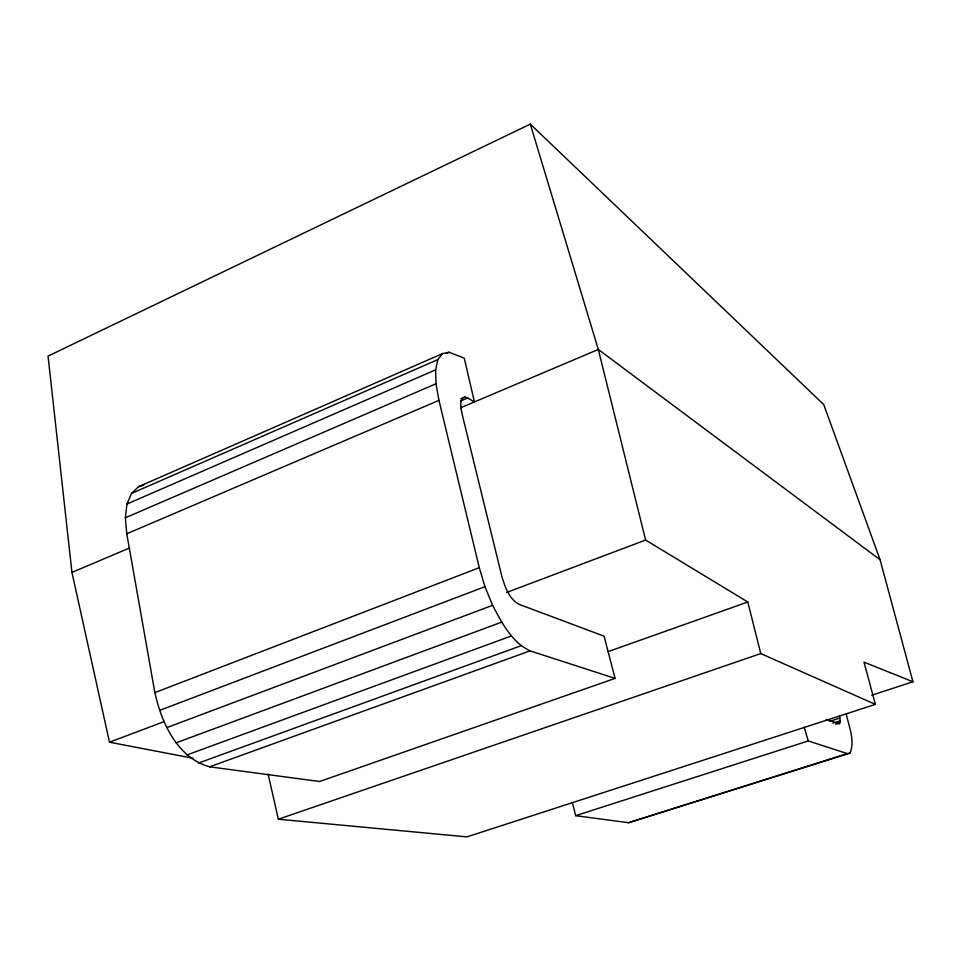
<?xml version="1.0" encoding="UTF-8"?>
<svg xmlns="http://www.w3.org/2000/svg" width="961" height="961" viewBox="0 0 961 961"><rect width="100%" height="100%" fill="white"/><g stroke="black" fill="none" stroke-linecap="round" stroke-linejoin="round"><path stroke-width="1.44" d="M826.22 719.417L839.409 723.909L840.13 720.822L839.446 715.813M125.338 517.799L126.984 504.02L131.525 493.425L138.564 486.674L442.48 353.624L449.075 352.255L464.259 358.177L474.434 401.938L467.647 397.974L464.98 397.049L462.854 397.662C459.238 402.022 461.064 408.245 461.905 413.29L501.93 576.72C504.993 586.847 508.958 598.403 518.508 604.133L604.073 636.182L615.088 678.394L319.605 781.497L209.606 766.818C177.329 757.917 161.532 722.744 154.865 692.617L126.768 533.787L125.338 517.799L435.982 383.763L435.633 369.841L437.868 359.582L442.48 353.624M572.396 802.567L575.651 815.673L628.542 822.724L850.053 753.112C855.17 740.655 848.923 726.648 846.317 714.215M871.687 695.247L912.95 681.769L880.084 559.758L823.769 404.605L530.304 124.125L48.05 356.099L71.943 572.408L109.494 742.204L193.029 758.253M446.336 353.456L449.075 352.255M131.525 493.425L437.868 359.582M126.984 504.02L435.633 369.841M126.768 533.787L438.949 400.365L435.982 383.763M460.848 398.815L464.98 397.049M460.739 400.917L467.647 397.974M71.943 572.408L129.723 547.926M460.643 407.776L598.307 349.468L880.084 559.758M154.865 692.617L479.287 567.675L438.949 400.365M159.478 710.455L484.945 586.69L479.287 567.675M109.494 742.204L164.235 721.567M506.663 592.444L645.612 540.046L747.79 601.994L760.764 653.588L875.375 704.377L864.011 662.141L912.95 681.769M166.77 727.621L492.597 605.322C501.738 622.596 511.552 642.044 530.04 650.861L615.088 678.394M176.199 742.805L501.63 622.151M187.035 754.914L511.372 635.954M198.446 763.082L521.078 645.72M209.606 766.818L530.04 650.861M608.025 651.666L747.79 601.994M268.107 774.061L278.354 819.216L760.764 653.588M875.375 704.377L466.938 836.875L278.354 819.216M829.872 721.291L839.866 718.047M833.019 723.116L840.13 720.822M835.698 724.198L839.974 722.816M575.651 815.673L808.249 740.943L847.338 753.604L850.053 753.112M628.542 822.724L847.338 753.604M138.564 486.674L143.706 485.233M484.945 586.69L492.597 605.322M530.304 124.125L598.307 349.468L645.612 540.046M804.201 727.141L808.249 740.943"/></g></svg>
